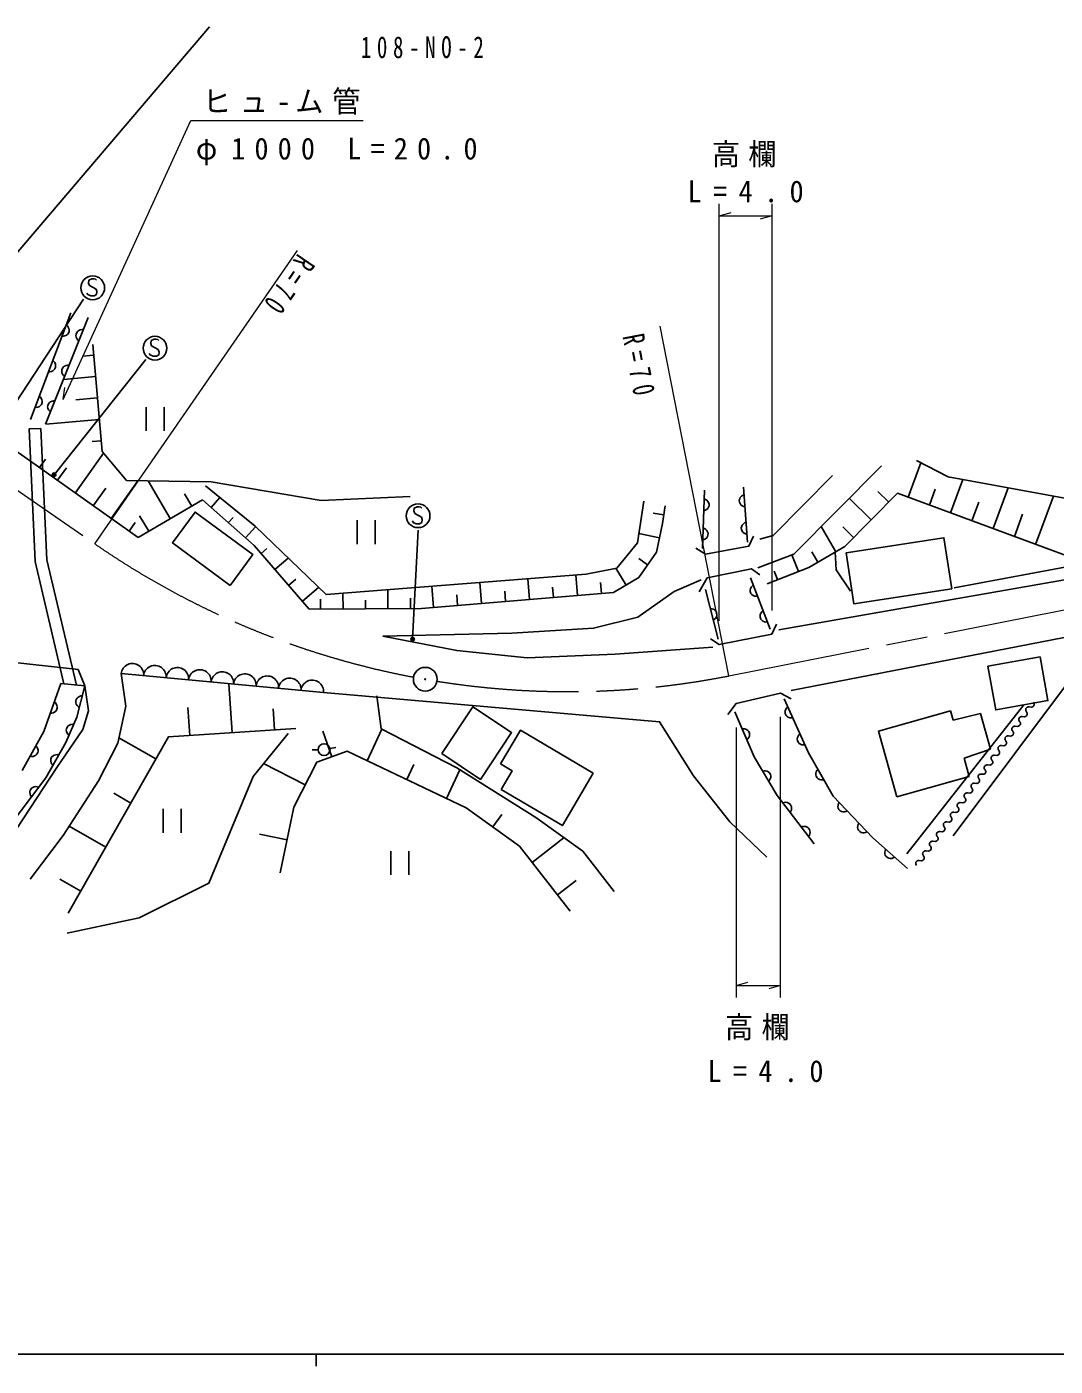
# Model space of a CAD drawing. Units: millimetres, scale not verified. Extents: x 40000 to 680000, y 20000 to 380000.
# Drawn here: x 243642 to 330183, y 204000 to 316708 of the extents above; entities that cross this region are included whole.
import ezdxf

# ---------------------------------------------------------------- set-up
doc = ezdxf.new("R2010")
doc.units = ezdxf.units.MM
doc.header["$LTSCALE"] = 1000
doc.linetypes.add('CHAIN', pattern=[18.5, 12, -1.5, 3.5, -1.5])
for name, color, linetype, lineweight in [('M-BGD', 7, 'Continuous', 25), ('M-BMK', 2, 'CHAIN', 13), ('M-BMK-SRVR', 3, 'Continuous', 25), ('M-STR-HTXT', 7, 'Continuous', 13), ('M-STR-STRC', 7, 'Continuous', 25), ('M-TTL-BAND', 7, 'Continuous', 25)]:
    doc.layers.add(name, color=color, linetype=linetype, lineweight=lineweight)
doc.styles.add('ＭＳ ゴシック', font='')
doc.styles.get('ＭＳ ゴシック').set_extended_font_data('MS Gothic')

msp = doc.modelspace()

# ---------------------------------------------------------------- linework, layer by layer
at = {"layer": 'M-BGD'}
for p, q in [((243955, 280152), (193908, 315191)), ((247348, 292648), (243942, 283657)), ((245226, 283266), (248800, 292257)), ((249269, 289068), (248370, 288990)), ((249426, 287270), (246725, 287035)), ((249582, 285472), (247780, 285315)), ((253686, 284697), (253686, 282697)), ((255206, 282697), (255206, 284697)), ((243831, 282873), (244830, 282919)), ((249738, 283674), (245233, 283282)), ((249895, 281876), (249138, 281810)), ((247727, 277475), (250103, 280823)), ((253009, 273728), (243955, 280152)), ((244710, 279617), (245212, 280324)), ((246219, 278546), (246972, 279607)), ((317802, 277128), (318872, 280019)), ((250745, 275334), (252995, 278505)), ((255717, 275319), (253853, 278491)), ((321380, 275803), (322417, 278606)), ((249236, 276405), (250285, 277882)), ((257523, 276380), (256914, 277417)), ((300675, 277716), (300506, 272798)), ((304279, 273349), (303940, 277971)), ((316171, 276711), (315252, 277615)), ((319591, 276466), (320086, 277803)), ((324958, 274479), (326229, 277912)), ((258425, 276911), (253009, 273728)), ((259151, 276269), (259882, 277095)), ((314700, 275213), (312852, 277030)), ((323169, 275141), (323746, 276700)), ((328536, 273154), (330041, 277219)), ((253912, 274258), (253141, 275569)), ((260603, 274984), (260995, 275428)), ((271443, 275179), (271443, 273179)), ((272963, 273179), (272963, 275179)), ((297253, 275654), (296346, 275789)), ((326747, 273816), (327441, 275691)), ((252254, 274263), (252772, 274993)), ((262055, 273700), (262890, 274644)), ((296891, 273700), (295144, 274065)), ((311731, 272530), (310502, 274666)), ((313228, 273716), (312300, 274628)), ((263360, 272388), (263854, 272814)), ((264519, 271047), (265629, 272007)), ((295885, 271438), (295136, 271971)), ((308571, 270874), (308024, 272272)), ((310208, 271654), (309713, 272515)), ((289984, 268842), (289839, 270587)), ((294071, 269735), (293217, 271145)), ((306820, 270189), (306543, 270896)), ((306924, 265964), (334798, 270836)), ((332192, 271464), (321670, 269510)), ((265678, 269707), (266294, 270240)), ((266837, 268367), (268193, 269539)), ((277880, 267837), (277731, 269629)), ((281915, 268172), (281767, 269949)), ((285949, 268507), (285803, 270268)), ((287966, 268674), (287894, 269551)), ((292001, 269009), (291923, 269943)), ((306187, 266013), (304534, 270338)), ((268361, 267703), (268356, 268545)), ((270253, 267714), (270245, 269037)), ((272144, 267725), (272139, 268456)), ((274035, 267736), (274025, 269336)), ((275926, 267747), (275921, 268617)), ((279897, 268004), (279823, 268897)), ((283932, 268339), (283858, 269224)), ((300760, 269363), (301820, 265165)), ((251583, 262278), (268600, 260691)), ((246494, 261457), (248518, 261239)), ((260924, 257307), (260651, 261433)), ((257350, 257070), (257194, 259420)), ((264499, 257544), (264381, 259320)), ((317687, 247114), (327532, 259665)), ((321383, 259155), (321605, 258370)), ((323886, 258920), (321605, 258370)), ((323886, 258920), (324732, 255922)), ((269323, 255283), (268543, 257439)), ((272278, 254954), (273533, 257595)), ((254509, 255098), (251402, 256863)), ((268159, 255871), (267659, 255863)), ((269151, 255969), (269643, 256059)), ((322511, 255157), (324732, 255922)), ((322511, 255157), (322944, 253623)), ((267080, 252930), (263572, 254709)), ((275616, 253367), (276217, 254632)), ((278954, 251781), (280091, 254174)), ((322944, 253623), (316866, 251908)), ((252402, 251391), (250963, 252209)), ((255107, 250888), (255107, 248888)), ((256627, 248888), (256627, 250888)), ((282866, 249373), (283629, 250434)), ((250296, 247684), (247215, 249435)), ((265548, 248279), (263211, 248765)), ((286176, 246391), (288854, 248480)), ((274284, 247336), (274284, 245336)), ((275804, 245336), (275804, 247336)), ((248189, 243977), (246432, 244976)), ((288310, 243655), (289861, 244865))]:
    msp.add_line(p, q, dxfattribs=at)
for points in [[(318521, 280200), (321185, 278830), (335422, 276241), (368566, 284083), (377549, 287813), (381508, 290249), (384401, 293523), (387764, 300234)], [(246603, 290682), (246730, 290677), (246845, 290697), (246974, 290755), (247065, 290828), (247145, 290926), (247202, 291075), (247207, 291202), (247186, 291316), (247128, 291445), (247056, 291537), (246958, 291617)], [(248389, 291223), (248263, 291230), (248148, 291211), (248018, 291155), (247925, 291085), (247844, 290988), (247785, 290839), (247778, 290713), (247796, 290598), (247852, 290468), (247923, 290375), (248020, 290294)], [(249191, 289967), (249973, 280977), (252039, 278520), (259149, 278408), (268419, 276845), (275902, 277180)], [(245468, 287685), (245594, 287680), (245709, 287701), (245838, 287759), (245930, 287831), (246010, 287929), (246066, 288079), (246071, 288205), (246051, 288320), (245993, 288449), (245920, 288540), (245822, 288620)], [(247198, 288226), (247072, 288233), (246957, 288215), (246827, 288159), (246734, 288088), (246653, 287991), (246593, 287842), (246586, 287716), (246605, 287601), (246661, 287471), (246732, 287378), (246829, 287297)], [(244333, 284688), (244459, 284683), (244574, 284704), (244703, 284762), (244794, 284834), (244874, 284932), (244931, 285082), (244936, 285208), (244915, 285323), (244857, 285452), (244785, 285543), (244687, 285623)], [(246007, 285229), (245880, 285237), (245765, 285218), (245635, 285162), (245543, 285091), (245461, 284994), (245402, 284846), (245395, 284719), (245414, 284604), (245470, 284474), (245541, 284382), (245637, 284300)], [(247815, 261315), (245333, 271862), (244830, 282919)], [(246761, 261429), (244338, 271724), (243831, 282873)], [(305170, 271186), (308180, 272331), (315558, 279752)], [(311445, 278946), (306442, 273900), (305339, 273603)], [(258667, 278083), (262855, 274677), (268830, 268926), (290720, 270657), (293289, 271159), (295020, 273281), (295578, 276799)], [(303988, 277314), (303872, 277265), (303776, 277198), (303684, 277091), (303631, 276987), (303600, 276864), (303612, 276705), (303661, 276588), (303728, 276493), (303835, 276400), (303939, 276348), (304062, 276317)], [(370306, 278220), (366652, 277079), (334798, 270836), (316907, 277459), (312492, 272968), (309447, 271217), (305945, 269846)], [(297365, 276408), (297142, 274901), (296639, 272499), (295132, 270377), (293010, 269093), (276871, 267753), (267416, 267697), (262781, 273058), (258425, 276911)], [(300615, 275987), (300737, 276023), (300839, 276079), (300942, 276176), (301006, 276274), (301050, 276392), (301055, 276552), (301019, 276674), (300963, 276776), (300866, 276879), (300768, 276942), (300650, 276986)], [(307974, 260867), (367213, 272366), (372925, 273794), (378231, 275459)], [(300531, 273528), (300652, 273564), (300754, 273620), (300857, 273717), (300921, 273814), (300965, 273933), (300970, 274093), (300935, 274214), (300878, 274316), (300782, 274420), (300684, 274483), (300565, 274527)], [(304158, 275003), (304041, 274954), (303946, 274887), (303853, 274780), (303801, 274676), (303770, 274553), (303782, 274394), (303830, 274277), (303897, 274182), (304004, 274089), (304109, 274037), (304231, 274006)], [(299954, 272840), (300760, 272331), (304407, 273010), (304788, 273858)], [(312952, 269209), (311750, 271013), (311675, 272516)], [(305339, 270593), (304619, 271102), (300887, 270338), (300209, 269151)], [(273617, 265420), (284472, 265674), (291342, 266098), (295073, 267031), (298131, 269193), (300378, 270169)], [(304769, 269724), (304671, 269644), (304599, 269552), (304541, 269423), (304521, 269308), (304526, 269182), (304583, 269032), (304664, 268935), (304755, 268863), (304885, 268805), (304999, 268785), (305126, 268790)], [(301412, 266779), (301519, 266848), (301601, 266930), (301674, 267052), (301707, 267163), (301717, 267289), (301678, 267445), (301609, 267551), (301527, 267633), (301405, 267706), (301294, 267740), (301168, 267749)], [(305595, 267562), (305498, 267481), (305426, 267390), (305368, 267260), (305348, 267146), (305353, 267019), (305410, 266870), (305491, 266772), (305582, 266700), (305711, 266642), (305826, 266622), (305953, 266628)], [(301182, 265214), (301913, 264727), (306347, 265604), (306737, 266432)], [(273617, 265420), (279822, 264213), (285760, 263603), (293144, 263908), (301366, 264517)], [(241500, 246654), (242275, 248441), (246177, 254370), (248352, 257587), (248829, 259136), (248518, 261239), (247965, 262622), (235006, 264046)], [(336551, 252976), (335423, 255381), (333620, 263573), (331891, 262370), (321595, 248617)], [(243923, 244988), (246713, 248654), (249668, 253250), (251309, 256424), (251966, 259542), (251583, 262278)], [(240147, 246411), (241624, 248709), (245235, 253524), (246932, 256478), (247862, 258612), (248518, 261239)], [(246494, 261457), (245071, 257408), (243266, 254126)], [(248311, 260410), (248185, 260401), (248074, 260367), (247952, 260294), (247870, 260212), (247802, 260105), (247763, 259950), (247773, 259824), (247807, 259712), (247880, 259591), (247962, 259508), (248069, 259440)], [(268600, 260691), (296888, 258229), (299734, 253688), (302798, 249803), (305916, 246848)], [(293058, 243948), (290432, 247341), (286492, 250186), (279817, 254344), (273470, 257627), (273087, 260418)], [(307955, 260147), (307078, 260634), (303326, 259757), (302644, 258832)], [(245617, 258961), (245743, 258959), (245858, 258983), (245985, 259044), (246075, 259118), (246152, 259218), (246205, 259369), (246207, 259496), (246184, 259610), (246123, 259737), (246048, 259827), (245948, 259905)], [(317748, 245871), (314825, 248454), (311512, 251962), (309417, 255616), (307370, 260147)], [(307676, 259470), (307583, 259384), (307517, 259288), (307467, 259156), (307453, 259040), (307466, 258914), (307532, 258769), (307618, 258676), (307714, 258609), (307846, 258559), (307962, 258546), (308088, 258559)], [(327769, 259066), (327732, 259117), (327706, 259185), (327697, 259241), (327704, 259285), (327723, 259345), (327769, 259410), (327820, 259447), (327860, 259468), (327916, 259477), (327988, 259475), (328176, 259463), (328260, 259477), (328299, 259498), (328351, 259535), (328385, 259584), (328416, 259661), (328418, 259733), (328409, 259789), (328388, 259828), (328351, 259879)], [(303229, 259075), (304837, 255275), (306785, 252010), (309904, 247966)], [(316866, 251908), (315306, 257440), (321383, 259155)], [(326605, 257440), (326568, 257491), (326542, 257558), (326533, 257614), (326540, 257658), (326558, 257719), (326605, 257784), (326656, 257821), (326696, 257842), (326752, 257851), (326824, 257849), (327012, 257837), (327096, 257851), (327135, 257872), (327186, 257909), (327221, 257958), (327252, 258034), (327254, 258106), (327245, 258162), (327224, 258202), (327187, 258253)], [(327187, 258253), (327150, 258304), (327124, 258372), (327115, 258427), (327122, 258472), (327141, 258532), (327187, 258597), (327238, 258634), (327278, 258655), (327334, 258664), (327406, 258662), (327594, 258650), (327678, 258664), (327717, 258685), (327768, 258722), (327803, 258771), (327834, 258848), (327836, 258920), (327827, 258975), (327806, 259015), (327769, 259066)], [(247596, 258004), (247470, 258015), (247355, 258000), (247223, 257948), (247128, 257880), (247044, 257786), (246980, 257640), (246968, 257514), (246983, 257398), (247035, 257266), (247103, 257172), (247197, 257087)], [(265646, 257244), (262691, 253633), (258970, 244660), (253100, 241740), (247027, 240427)], [(266286, 257663), (255562, 256951), (247136, 242123)], [(291307, 253907), (285179, 257518), (283506, 254679)], [(304227, 256715), (304322, 256798), (304391, 256892), (304444, 257023), (304460, 257139), (304451, 257265), (304388, 257412), (304305, 257507), (304210, 257576), (304079, 257629), (303964, 257645), (303838, 257635)], [(308699, 257204), (308606, 257119), (308540, 257023), (308490, 256890), (308476, 256775), (308489, 256649), (308555, 256503), (308641, 256410), (308737, 256344), (308869, 256294), (308985, 256280), (309111, 256293)], [(326023, 256627), (325985, 256678), (325960, 256745), (325951, 256801), (325958, 256845), (325976, 256906), (326023, 256971), (326074, 257008), (326114, 257029), (326169, 257038), (326242, 257036), (326430, 257024), (326514, 257038), (326553, 257059), (326604, 257096), (326639, 257145), (326670, 257221), (326672, 257293), (326663, 257349), (326642, 257389), (326605, 257440)], [(243927, 255329), (244052, 255306), (244168, 255310), (244304, 255350), (244405, 255409), (244498, 255495), (244575, 255635), (244598, 255759), (244593, 255876), (244554, 256011), (244495, 256112), (244409, 256205)], [(325441, 255814), (325403, 255865), (325378, 255932), (325369, 255988), (325376, 256032), (325394, 256093), (325441, 256158), (325492, 256195), (325532, 256216), (325587, 256225), (325659, 256223), (325848, 256211), (325932, 256225), (325971, 256245), (326022, 256283), (326057, 256331), (326087, 256408), (326090, 256480), (326081, 256536), (326060, 256576), (326023, 256627)], [(246332, 255435), (246208, 255460), (246092, 255457), (245955, 255420), (245854, 255364), (245759, 255279), (245679, 255141), (245654, 255017), (245657, 254900), (245694, 254764), (245750, 254662), (245835, 254567)], [(289377, 242288), (285109, 247759), (280623, 250987), (270609, 255748), (268037, 254817), (266122, 251042), (264973, 245516)], [(324276, 254187), (324239, 254239), (324214, 254306), (324204, 254362), (324211, 254406), (324230, 254466), (324277, 254531), (324328, 254569), (324367, 254589), (324423, 254599), (324495, 254596), (324684, 254584), (324767, 254598), (324807, 254619), (324858, 254656), (324893, 254705), (324923, 254782), (324926, 254854), (324916, 254910), (324896, 254949), (324858, 255000)], [(324858, 255000), (324821, 255052), (324796, 255119), (324787, 255175), (324794, 255219), (324812, 255279), (324859, 255345), (324910, 255382), (324950, 255403), (325005, 255412), (325077, 255409), (325266, 255398), (325349, 255411), (325389, 255432), (325440, 255469), (325475, 255518), (325505, 255595), (325508, 255667), (325499, 255723), (325478, 255762), (325441, 255814)], [(283506, 254679), (284475, 254108), (283551, 252540)], [(283551, 252540), (288710, 249499), (291307, 253907)], [(306067, 253213), (306150, 253309), (306205, 253412), (306240, 253549), (306240, 253666), (306213, 253789), (306131, 253927), (306035, 254009), (305932, 254064), (305795, 254099), (305678, 254099), (305555, 254072)], [(310215, 254222), (310131, 254128), (310074, 254026), (310037, 253890), (310035, 253773), (310060, 253649), (310140, 253510), (310234, 253426), (310336, 253369), (310472, 253332), (310589, 253330), (310713, 253355)], [(323752, 253456), (323719, 253502), (323696, 253562), (323688, 253613), (323694, 253652), (323711, 253707), (323753, 253765), (323799, 253799), (323834, 253817), (323885, 253826), (323950, 253824), (324119, 253813), (324194, 253825), (324230, 253844), (324276, 253878), (324307, 253922), (324335, 253991), (324337, 254055), (324329, 254106), (324310, 254141), (324276, 254187)], [(244633, 252720), (244513, 252760), (244397, 252772), (244257, 252752), (244149, 252708), (244045, 252636), (243949, 252508), (243909, 252388), (243897, 252272), (243917, 252132), (243961, 252024), (244033, 251920)], [(322588, 251829), (322551, 251880), (322526, 251948), (322516, 252004), (322523, 252048), (322542, 252108), (322589, 252173), (322640, 252210), (322679, 252231), (322735, 252241), (322807, 252238), (322996, 252226), (323079, 252240), (323119, 252261), (323170, 252298), (323205, 252347), (323235, 252424), (323238, 252496), (323228, 252552), (323208, 252591), (323170, 252642)], [(323170, 252642), (323133, 252694), (323108, 252761), (323099, 252817), (323106, 252861), (323124, 252921), (323171, 252986), (323222, 253024), (323261, 253044), (323317, 253054), (323389, 253051), (323578, 253040), (323661, 253053), (323701, 253074), (323752, 253111), (323787, 253160), (323817, 253237), (323820, 253309), (323811, 253365), (323790, 253404), (323752, 253456)], [(307870, 250603), (307941, 250708), (307984, 250817), (308002, 250957), (307988, 251073), (307946, 251192), (307849, 251319), (307744, 251390), (307635, 251432), (307495, 251450), (307379, 251437), (307260, 251395)], [(311997, 251448), (311937, 251337), (311905, 251224), (311901, 251083), (311926, 250969), (311980, 250854), (312090, 250738), (312201, 250678), (312313, 250647), (312455, 250643), (312569, 250668), (312683, 250721)], [(322006, 251016), (321969, 251067), (321944, 251135), (321934, 251191), (321941, 251235), (321960, 251295), (322007, 251360), (322058, 251397), (322097, 251418), (322153, 251427), (322225, 251425), (322414, 251413), (322497, 251427), (322537, 251448), (322588, 251485), (322623, 251534), (322653, 251611), (322656, 251683), (322646, 251739), (322625, 251778), (322588, 251829)], [(321424, 250203), (321387, 250254), (321362, 250322), (321352, 250377), (321359, 250422), (321378, 250482), (321425, 250547), (321476, 250584), (321515, 250605), (321571, 250614), (321643, 250612), (321831, 250600), (321915, 250614), (321955, 250635), (322006, 250672), (322041, 250721), (322071, 250797), (322074, 250870), (322064, 250925), (322043, 250965), (322006, 251016)], [(309430, 248581), (309500, 248686), (309543, 248795), (309561, 248935), (309547, 249051), (309506, 249170), (309408, 249297), (309303, 249368), (309194, 249410), (309054, 249428), (308938, 249415), (308819, 249373)], [(313653, 249694), (313593, 249583), (313562, 249470), (313558, 249329), (313583, 249215), (313636, 249100), (313746, 248984), (313858, 248924), (313970, 248893), (314111, 248889), (314225, 248914), (314340, 248967)], [(320260, 248577), (320223, 248628), (320197, 248695), (320188, 248751), (320195, 248795), (320214, 248856), (320260, 248921), (320312, 248958), (320351, 248979), (320407, 248988), (320479, 248986), (320667, 248974), (320751, 248988), (320791, 249009), (320842, 249046), (320877, 249095), (320907, 249171), (320909, 249243), (320900, 249299), (320879, 249339), (320842, 249390)], [(320842, 249390), (320805, 249441), (320779, 249508), (320770, 249564), (320777, 249608), (320796, 249669), (320842, 249734), (320894, 249771), (320933, 249792), (320989, 249801), (321061, 249799), (321249, 249787), (321333, 249801), (321373, 249822), (321424, 249859), (321459, 249908), (321489, 249984), (321491, 250056), (321482, 250112), (321461, 250152), (321424, 250203)], [(319678, 247764), (319641, 247815), (319615, 247882), (319606, 247938), (319613, 247982), (319632, 248043), (319678, 248108), (319729, 248145), (319769, 248166), (319825, 248175), (319897, 248173), (320085, 248161), (320169, 248175), (320208, 248195), (320260, 248233), (320295, 248281), (320325, 248358), (320327, 248430), (320318, 248486), (320297, 248526), (320260, 248577)], [(315912, 247493), (315862, 247377), (315841, 247262), (315850, 247121), (315885, 247010), (315949, 246901), (316068, 246795), (316185, 246745), (316300, 246724), (316441, 246733), (316552, 246768), (316661, 246831)], [(318514, 246137), (318477, 246188), (318451, 246256), (318442, 246312), (318449, 246356), (318468, 246416), (318514, 246481), (318565, 246519), (318605, 246539), (318661, 246549), (318733, 246546), (318921, 246534), (319005, 246548), (319044, 246569), (319096, 246606), (319130, 246655), (319161, 246732), (319163, 246804), (319154, 246860), (319133, 246899), (319096, 246950)], [(319096, 246950), (319059, 247002), (319033, 247069), (319024, 247125), (319031, 247169), (319050, 247229), (319096, 247295), (319147, 247332), (319187, 247353), (319243, 247362), (319315, 247359), (319503, 247348), (319587, 247361), (319626, 247382), (319678, 247419), (319713, 247468), (319743, 247545), (319745, 247617), (319736, 247673), (319715, 247712), (319678, 247764)]]:
    msp.add_lwpolyline(points, dxfattribs=at)
for points in [[(260766, 269707), (255907, 273281), (257809, 275866), (262667, 272292)], [(321476, 269427), (313249, 268150), (312584, 272434), (320811, 273711)], [(328923, 263682), (324526, 262902), (325178, 259224), (329576, 260004)], [(278559, 255548), (281185, 259488), (284443, 257316), (281816, 253376)]]:
    msp.add_lwpolyline(points, close=True, dxfattribs=at)
msp.add_circle((268659, 255880), 500, dxfattribs=at)
for centre in [(252529, 262190), (254421, 262014), (256313, 261837), (258204, 261661), (260096, 261484), (261988, 261308), (263880, 261132), (265772, 260955), (267663, 260779)]:
    msp.add_arc(centre, 950, 354.67271, 174.67271, dxfattribs=at)
at = {"layer": 'M-BMK'}
for p, q in [((192858, 312292), (249367, 273199)), ((302727, 262087), (364715, 274303))]:
    msp.add_line(p, q, dxfattribs=at)
for start, end in [(235.32458, 259.29456), (260.90277, 281.14838)]:
    msp.add_arc((289192, 330766), 70000, start, end, dxfattribs=at)
at = {"layer": 'M-BMK-SRVR'}
for radius in [1000, 40]:
    msp.add_circle((277175, 261805), radius, dxfattribs=at)
msp.add_arc((289192, 330766), 70000, 260.11432, 260.11438, dxfattribs=at)
at = {"layer": 'M-STR-HTXT'}
for p, q in [((301913, 266727), (301913, 301804)), ((301913, 300804), (302913, 301084)), ((306347, 301804), (306347, 267604)), ((301913, 300804), (306347, 300804)), ((306347, 300804), (305347, 300524)), ((249367, 273199), (266435, 297870)), ((302727, 262087), (296927, 291521)), ((246691, 285334), (246853, 286359)), ((307078, 235033), (307078, 258634)), ((303326, 257757), (303326, 235033)), ((303326, 236033), (304326, 236313)), ((303326, 236033), (307078, 236033)), ((307078, 236033), (306078, 235753))]:
    msp.add_line(p, q, dxfattribs=at)
msp.add_lwpolyline([(246691, 285334), (257454, 308817), (271954, 308817)], dxfattribs=at)
at = {"layer": 'M-STR-STRC'}
for p, q in [((234153, 287546), (259017, 316708)), ((248423, 293789), (241014, 282505)), ((245942, 279018), (253665, 288708)), ((276567, 274354), (276108, 265178))]:
    msp.add_line(p, q, dxfattribs=at)
for points in [[(249509, 295382), (249429, 295462), (249269, 295502), (249109, 295502), (248869, 295382), (248829, 295142), (248909, 294942), (249469, 294622), (249549, 294422), (249509, 294182), (249309, 294062), (249029, 294062), (248789, 294182), (248709, 294302)], [(254750, 290302), (254670, 290382), (254510, 290422), (254350, 290422), (254110, 290302), (254070, 290062), (254150, 289862), (254710, 289542), (254790, 289342), (254750, 289102), (254550, 288982), (254270, 288982), (254030, 289102), (253950, 289222)], [(276887, 276204), (276807, 276284), (276647, 276324), (276487, 276324), (276247, 276204), (276207, 275964), (276287, 275764), (276847, 275444), (276927, 275244), (276887, 275004), (276687, 274884), (276407, 274884), (276167, 275004), (276087, 275124)]]:
    msp.add_lwpolyline(points, dxfattribs=at)
for centre, radius in [((249189, 294742), 1000), ((254430, 289662), 1000), ((245942, 279018), 150), ((245942, 279018), 90), ((245942, 279018), 30), ((276567, 275564), 1000), ((276108, 265178), 150), ((276108, 265178), 90), ((276108, 265178), 30)]:
    msp.add_circle(centre, radius, dxfattribs=at)
at = {"layer": 'M-TTL-BAND'}
for p, q in [((40000, 205000), (579000, 205000)), ((268000, 205000), (268000, 204000))]:
    msp.add_line(p, q, dxfattribs=at)

# ---------------------------------------------------------------- texts
at = {"layer": 'M-STR-HTXT', "char_height": 1833, "attachment_point": 7, "style": 'ＭＳ ゴシック'}
for s, insert in [('\\T1.31;\\W0.95;ヒュ-ム管', (258454, 309317)), ('\\T1.65;\\W0.95;φ1000\\~L=20.0', (257873, 305043)), ('\\T1.29;\\W0.95;高欄', (301289, 304875)), ('\\T1.81;\\W0.95;L=4.0', (299253, 301914)), ('\\T1.29;\\W0.95;高欄', (302399, 231407)), ('\\T1.81;\\W0.95;L=4.0', (300919, 227891))]:
    msp.add_mtext(s, dxfattribs=dict(at, insert=insert))
for insert, rotation in [((266446, 297715), 235.6), ((293736, 290667), 280.9)]:
    msp.add_mtext('\\T1.65;\\W0.7;R=70', dxfattribs=dict(at, insert=insert, rotation=rotation))
at = {"layer": 'M-STR-STRC', "insert": (271755, 314045), "char_height": 1833, "attachment_point": 7, "style": 'ＭＳ ゴシック'}
msp.add_mtext('\\T1.55;\\W0.7;108-NO-2', dxfattribs=at)

doc.saveas('drawing.dxf')
